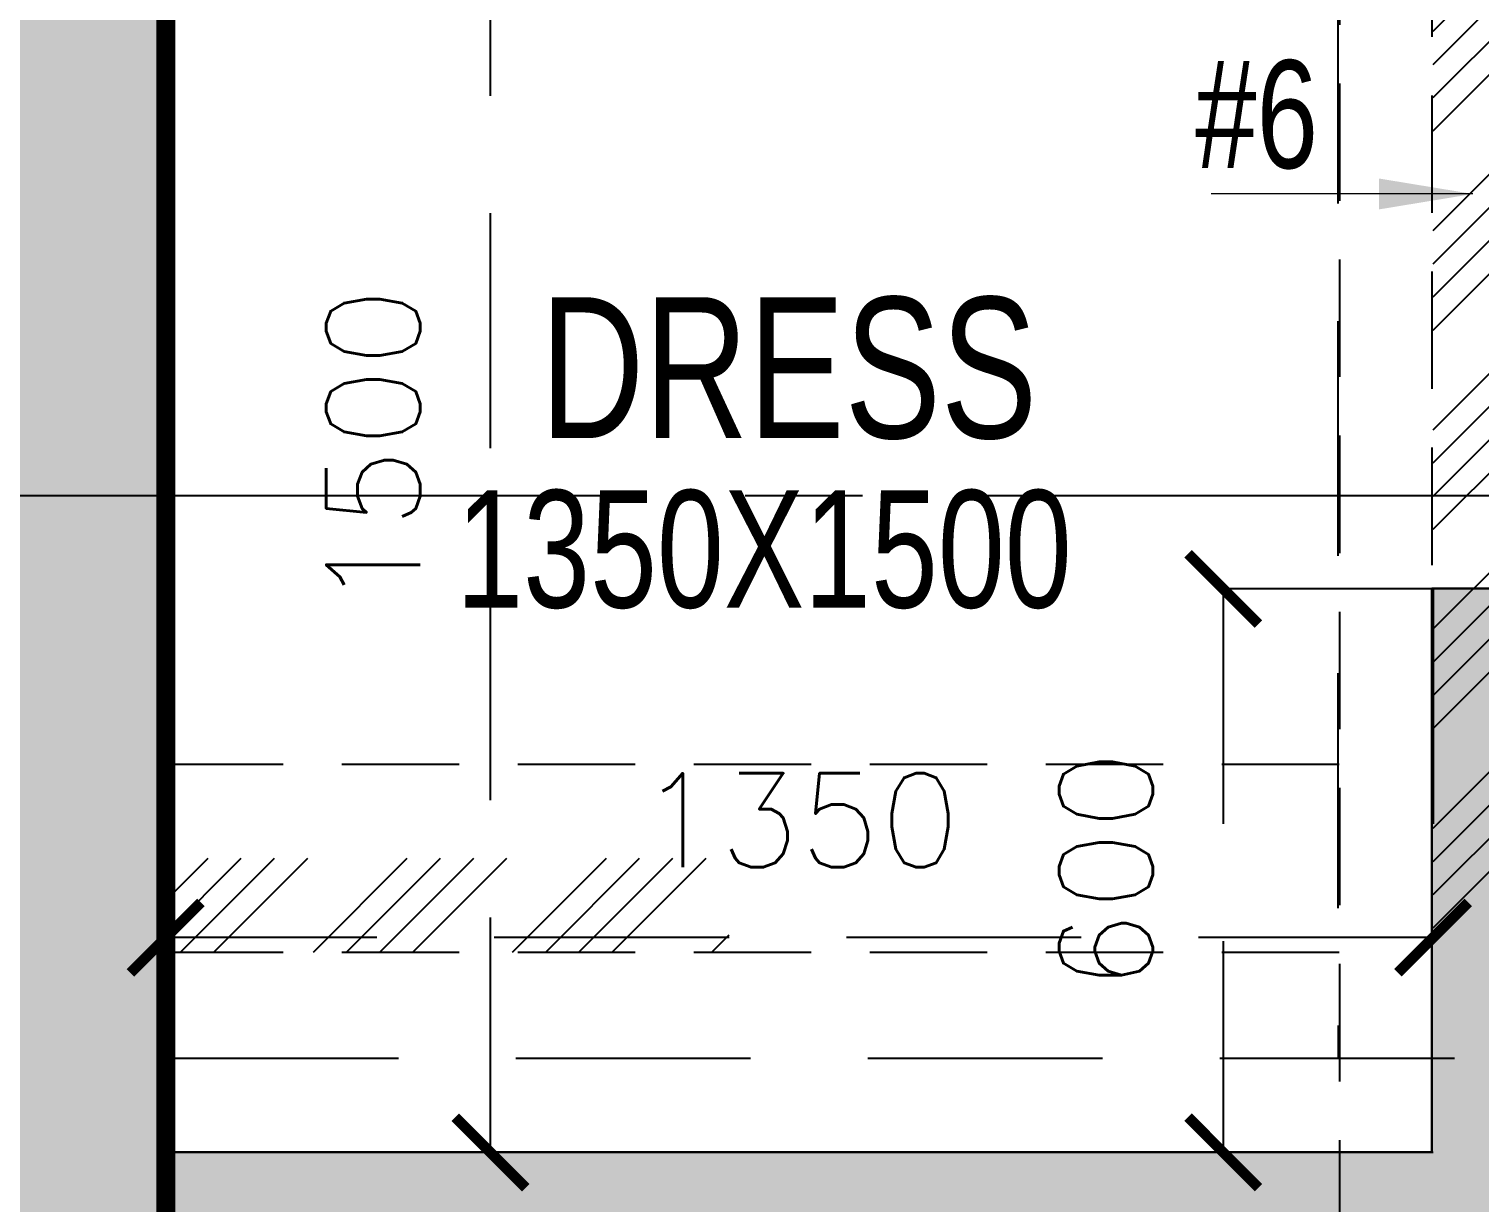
# Model space of a CAD drawing. Header units: millimetres. Extents: x 1135099 to 1230264, y -5736945 to -5695799.
# Drawn here: x 1185037 to 1186583, y -5714802 to -5713553 of the extents above; entities that cross this region are included whole.
import ezdxf

# ---------------------------------------------------------------- set-up
doc = ezdxf.new("R2010")
doc.units = ezdxf.units.MM
doc.header["$LTSCALE"] = 1000
doc.header["$MEASUREMENT"] = 0
for name, pattern in [('$0$( Hidden )', [0.375, 0.25, -0.125]), ('3BHK-A$0$AUDIT_D_120904163729-0', [0]), ('3BHK-A$0$HIDDEN', [0.375, 0.25, -0.125]), ('AUDIT_D_120904163729-0', [0]), ('T8(T9 IS SIMILAR) - DIMENSION & TEXTING$0$HIDDEN', [0.375, 0.25, -0.125]), ('T8(T9 IS SIMILAR)$0$$0$HIDDEN', [0.375, 0.25, -0.125]), ('T8_REFUGE COLUMNS$0$CENTER2', [1.125, 0.75, -0.125, 0.125, -0.125])]:
    doc.linetypes.add(name, pattern=pattern)
doc.layers.get('0').update_dxf_attribs({"linetype": 'AUDIT_D_120904163729-0'})
for name, color, linetype in [('$0$a-beam 2', 50, 'Continuous'), ('3BHK-A$0$A-HATCH -160', 251, '3BHK-A$0$AUDIT_D_120904163729-0'), ('3BHK-A$0$CUT-OUT', 49, 'Continuous'), ('T8(T9 IS SIMILAR) - DIMENSION & TEXTING$0$A-DIMENSIONS', 2, 'T8(T9 IS SIMILAR) - DIMENSION & TEXTING$0$HIDDEN'), ('T8(T9 IS SIMILAR)$0$S-BEAM', 20, 'T8(T9 IS SIMILAR)$0$$0$HIDDEN'), ('T8_REFUGE COLUMNS$0$A-CENTERLINE', 193, 'T8_REFUGE COLUMNS$0$CENTER2'), ('T8_REFUGE COLUMNS$1$A-RCC COLS', 3, 'Continuous'), ('T8_TYPICAL COLUMNS$0$A-RCC COLS', 3, 'Continuous')]:
    doc.layers.add(name, color=color, linetype=linetype)
for name, color, linetype, lineweight in [('3BHK-A$0$A-WALL- 160', 6, 'Continuous', 30), ('T8(T9 IS SIMILAR) - DIMENSION & TEXTING$1$a-Text', 4, 'Continuous', 0), ('T8(T9 IS SIMILAR) - DIMENSION & TEXTING$1$a-TEXT -R SIZE', 4, 'Continuous', 0), ('T8(T9 IS SIMILAR) - DIMENSION & TEXTING$1$R0-18-10-2014-T1-1st Podium Floor Plan$0$Text', 2, 'Continuous', 0), ('T8(T9 IS SIMILAR)$0$D&W', 8, 'Continuous', 25)]:
    doc.layers.add(name, color=color, linetype=linetype, lineweight=lineweight)
doc.layers.add('A-RERA CARPET AREA', color=30, linetype='Continuous', plot=False)
doc.layers.add('T8_REFUGE COLUMNS$1$COL-HATCH', color=7, linetype='Continuous', lineweight=25, true_color=0xa3a3a3)
doc.styles.add('T8(T9 IS SIMILAR) - DIMENSION & TEXTING$0$Romans 1', font='romans.shx', dxfattribs={"height": 100})
doc.styles.add('T8(T9 IS SIMILAR) - DIMENSION & TEXTING$1$ARIAL ARROW', font='swisscl.ttf')
doc.styles.add('T8(T9 IS SIMILAR) - DIMENSION & TEXTING$1$Tahoma', font='tahoma.ttf')
doc.dimstyles.new('T8(T9 IS SIMILAR) - DIMENSION & TEXTING$0$ALPINE S', dxfattribs={"dimscale": 0, "dimtxt": 100, "dimasz": 75, "dimexe": 0, "dimexo": 0, "dimgap": 75, "dimtad": 1, "dimdec": 0, "dimzin": 0, "dimdsep": 46, "dimtxsty": 'T8(T9 IS SIMILAR) - DIMENSION & TEXTING$0$Romans 1', "dimblk": 'T8(T9 IS SIMILAR) - DIMENSION & TEXTING$0$_ArchTick', "dimcen": 0.09, "dimclrd": 256, "dimclre": 256, "dimclrt": 7, "dimadec": 0, "dimazin": 0, "dimtfac": 1, "dimtdec": 0, "dimtofl": 0, "dimtmove": 1, "dimatfit": 0, "dimldrblk": 'T8(T9 IS SIMILAR) - DIMENSION & TEXTING$0$_Open90', "dimfxl": 1, "dimtolj": 1, "dimtzin": 0, "dimarcsym": 0})
doc.dimstyles.new('T8(T9 IS SIMILAR) - DIMENSION & TEXTING$1$SAMATA STD', dxfattribs={"dimtxt": 100, "dimasz": 50, "dimexe": 50, "dimexo": 50, "dimgap": 10, "dimtad": 0, "dimdec": 0, "dimrnd": 5, "dimzin": 0, "dimdsep": 46, "dimtxsty": 'T8(T9 IS SIMILAR) - DIMENSION & TEXTING$1$Tahoma', "dimblk": 'T8(T9 IS SIMILAR) - DIMENSION & TEXTING$1$_Origin2', "dimcen": -50, "dimdle": 50, "dimclrd": 7, "dimclre": 7, "dimclrt": 7, "dimadec": 0, "dimazin": 0, "dimtfac": 1, "dimtdec": 0, "dimtmove": 1, "dimatfit": 3, "dimfxl": 150, "dimtfill": 1, "dimtolj": 1, "dimtzin": 0, "dimlwd": -1, "dimlwe": -1, "dimarcsym": 0})

# ---------------------------------------------------------------- blocks, each defined once
blk = doc.blocks.new('$0$A$C76D3746F')
at = {"layer": '$0$a-beam 2', "color": 8, "linetype": '$0$( Hidden )', "ltscale": 0.5}
for p, q in [((-1600.6, -5399.8), (-1600.6, -815, -0.1)), ((-350, -3749.6), (-1600.6, -3749.6, 0)), ((-350, -3949.6), (-1600.6, -3949.6, 0))]:
    blk.add_line(p, q, dxfattribs=at)
blk = doc.blocks.new('T8(T9 IS SIMILAR) - DIMENSION & TEXTING$0$_ArchTick')
at = {"color": 0, "linetype": 'ByBlock', "const_width": 0.15}
blk.add_lwpolyline([(-0.5, -0.5), (0.5, 0.5)], dxfattribs=at)
blk = doc.blocks.new('*D369')
at = {"layer": 'T8(T9 IS SIMILAR) - DIMENSION & TEXTING$0$A-DIMENSIONS', "linetype": 'T8(T9 IS SIMILAR) - DIMENSION & TEXTING$0$HIDDEN', "lineweight": -2, "transparency": 16777216}
for p, q in [((1186532.7, -5714148.7), (1186309.2, -5714148.7)), ((1186532.7, -5714748.7), (1186309.2, -5714748.7))]:
    blk.add_line(p, q, dxfattribs=at)
at = {"layer": 'T8(T9 IS SIMILAR) - DIMENSION & TEXTING$0$A-DIMENSIONS', "lineweight": -2, "transparency": 16777216}
blk.add_line((1186309.2, -5714148.7), (1186309.2, -5714748.7), dxfattribs=at)
at = {"layer": 'T8(T9 IS SIMILAR) - DIMENSION & TEXTING$0$A-DIMENSIONS', "linetype": 'ByBlock', "lineweight": -2, "transparency": 16777216, "xscale": 75, "yscale": 75, "zscale": 75}
for p, rotation in [((1186309.2, -5714148.7), 90), ((1186309.2, -5714748.7), 270)]:
    blk.add_blockref('T8(T9 IS SIMILAR) - DIMENSION & TEXTING$0$_ArchTick', p, dxfattribs=dict(at, rotation=rotation))
at = {"layer": 'T8(T9 IS SIMILAR) - DIMENSION & TEXTING$0$A-DIMENSIONS', "color": 7, "linetype": 'ByBlock', "transparency": 16777216, "insert": (1186184.2, -5714448.7), "char_height": 100, "attachment_point": 5, "rotation": 90, "style": 'T8(T9 IS SIMILAR) - DIMENSION & TEXTING$0$Romans 1'}
blk.add_mtext('\\A1;600', dxfattribs=at)
blk = doc.blocks.new('T8(T9 IS SIMILAR) - DIMENSION & TEXTING$0$_Open90')
at = {"color": 0, "linetype": 'ByBlock', "lineweight": -2}
for p, q in [((-0.5, 0.5), (0, 0)), ((0, 0), (-1, 0)), ((0, 0), (-0.5, -0.5))]:
    blk.add_line(p, q, dxfattribs=at)
blk = doc.blocks.new('*D370')
at = {"layer": 'T8(T9 IS SIMILAR) - DIMENSION & TEXTING$0$A-DIMENSIONS', "linetype": 'T8(T9 IS SIMILAR) - DIMENSION & TEXTING$0$HIDDEN', "lineweight": -2, "transparency": 16777216}
for p, q in [((1185182.7, -5714148.7), (1185182.7, -5714520)), ((1186532.7, -5714148.7), (1186532.7, -5714520))]:
    blk.add_line(p, q, dxfattribs=at)
at = {"layer": 'T8(T9 IS SIMILAR) - DIMENSION & TEXTING$0$A-DIMENSIONS', "lineweight": -2, "transparency": 16777216}
blk.add_line((1186532.7, -5714520), (1185182.7, -5714520), dxfattribs=at)
at = {"layer": 'T8(T9 IS SIMILAR) - DIMENSION & TEXTING$0$A-DIMENSIONS', "linetype": 'ByBlock', "lineweight": -2, "transparency": 16777216, "xscale": 75, "yscale": 75, "zscale": 75, "rotation": 180}
blk.add_blockref('T8(T9 IS SIMILAR) - DIMENSION & TEXTING$0$_ArchTick', (1185182.7, -5714520), dxfattribs=at)
at = {"layer": 'T8(T9 IS SIMILAR) - DIMENSION & TEXTING$0$A-DIMENSIONS', "linetype": 'ByBlock', "lineweight": -2, "transparency": 16777216, "xscale": 75, "yscale": 75, "zscale": 75}
blk.add_blockref('T8(T9 IS SIMILAR) - DIMENSION & TEXTING$0$_ArchTick', (1186532.7, -5714520), dxfattribs=at)
at = {"layer": 'T8(T9 IS SIMILAR) - DIMENSION & TEXTING$0$A-DIMENSIONS', "color": 7, "linetype": 'ByBlock', "transparency": 16777216, "insert": (1185857.7, -5714395), "char_height": 100, "attachment_point": 5, "style": 'T8(T9 IS SIMILAR) - DIMENSION & TEXTING$0$Romans 1'}
blk.add_mtext('\\A1;1350', dxfattribs=at)
blk = doc.blocks.new('*D371')
at = {"layer": 'T8(T9 IS SIMILAR) - DIMENSION & TEXTING$0$A-DIMENSIONS', "linetype": 'T8(T9 IS SIMILAR) - DIMENSION & TEXTING$0$HIDDEN', "lineweight": -2, "transparency": 16777216}
for p, q in [((1185738.3, -5713248.7), (1185528.7, -5713248.7)), ((1185784.1, -5714748.7), (1185528.7, -5714748.7))]:
    blk.add_line(p, q, dxfattribs=at)
at = {"layer": 'T8(T9 IS SIMILAR) - DIMENSION & TEXTING$0$A-DIMENSIONS', "lineweight": -2, "transparency": 16777216}
blk.add_line((1185528.7, -5714748.7), (1185528.7, -5713248.7), dxfattribs=at)
at = {"layer": 'T8(T9 IS SIMILAR) - DIMENSION & TEXTING$0$A-DIMENSIONS', "linetype": 'ByBlock', "lineweight": -2, "transparency": 16777216, "xscale": 75, "yscale": 75, "zscale": 75}
for p, rotation in [((1185528.7, -5713248.7), 90), ((1185528.7, -5714748.7), 270)]:
    blk.add_blockref('T8(T9 IS SIMILAR) - DIMENSION & TEXTING$0$_ArchTick', p, dxfattribs=dict(at, rotation=rotation))
at = {"layer": 'T8(T9 IS SIMILAR) - DIMENSION & TEXTING$0$A-DIMENSIONS', "color": 7, "linetype": 'ByBlock', "transparency": 16777216, "insert": (1185403.7, -5713998.7), "char_height": 100, "attachment_point": 5, "rotation": 90, "style": 'T8(T9 IS SIMILAR) - DIMENSION & TEXTING$0$Romans 1'}
blk.add_mtext('\\A1;1500', dxfattribs=at)
blk = doc.blocks.new('T8(T9 IS SIMILAR) - DIMENSION & TEXTING$1$_Origin2')
at = {"color": 0, "linetype": 'ByBlock', "lineweight": -2}
blk.add_line((-0.5, 0), (-1, 0), dxfattribs=at)
for radius in [0.5, 0.25]:
    blk.add_circle((0, 0), radius, dxfattribs=at)
blk = doc.blocks.new('T8_REFUGE COLUMNS')
at = {"layer": 'T8_REFUGE COLUMNS$1$COL-HATCH', "linetype": 'ByBlock'}
h = blk.add_hatch(color=256, dxfattribs=at)
h.dxf.hatch_style = 1
h.paths.add_polyline_path([(1184832.1, -5718799.9), (1185182.1, -5718799.9), (1185182.1, -5709299.9), (1184832.1, -5709299.9)])
at = {"layer": 'T8_REFUGE COLUMNS$0$A-CENTERLINE'}
blk.add_line((1229551.2, -5714049.9), (1182156.9, -5714049.9), dxfattribs=at)
at = {"layer": 'T8_REFUGE COLUMNS$1$A-RCC COLS', "linetype": 'ByBlock'}
blk.add_lwpolyline([(1184832.1, -5718799.9), (1185182.1, -5718799.9), (1185182.1, -5709299.9), (1184832.1, -5709299.9)], close=True, dxfattribs=at)
blk = doc.blocks.new('T8_TYPICAL COLUMNS')
at = {"layer": 'T8_TYPICAL COLUMNS$0$A-RCC COLS', "linetype": 'ByBlock'}
blk.add_blockref('T8_REFUGE COLUMNS', (0, 0), dxfattribs=at)
blk = doc.blocks.new('3BHK-A')
at = {"layer": '3BHK-A$0$A-HATCH -160', "linetype": 'ByBlock'}
h = blk.add_hatch(dxfattribs=at)
h.set_pattern_fill('ZIGZAG', color=256, scale=250)
h.set_pattern_definition([(9e-15, (1e-08, 0), (31.25, 31.25), [31.25, -31.25]), (90, (31.25, 0), (-31.25, 31.25), [31.25, -31.25])])
h.paths.add_polyline_path([(1185182.8, -5714749.5), (1186532.7, -5714749.5), (1186532.7, -5714149.5), (1186632.7, -5714149.5), (1186632.7, -5714749.5), (1188712.7, -5714749.5), (1188712.7, -5714049.5), (1189032.5, -5714049.5), (1189032.5, -5714149.5), (1188812.7, -5714149.5), (1188812.7, -5715449.5), (1189032.5, -5715449.5), (1189032.5, -5715549.5), (1188712.7, -5715549.5), (1188712.7, -5714849.5), (1186632.7, -5714849.5), (1186632.7, -5715664.5), (1186532.7, -5715664.5), (1186532.7, -5714849.5), (1185182.8, -5714849.5)])
h.paths.add_polyline_path([(1185182.8, -5713249.5), (1185782.7, -5713249.5), (1185782.7, -5713149.5), (1185182.8, -5713149.5)])
h.paths.add_polyline_path([(1186532.7, -5710699.5), (1186632.7, -5710699.5), (1186632.7, -5713249.5), (1186532.7, -5713249.5)])
h.paths.add_polyline_path([(1186532.7, -5717399.5), (1186632.7, -5717399.5), (1186632.7, -5716414.5), (1186532.7, -5716414.5)])
h.paths.add_polyline_path([(1194902.2, -5715375), (1194082.3, -5715375), (1194082.3, -5715475), (1194902.2, -5715475)])
h.paths.add_polyline_path([(1195782.2, -5715375), (1196682.2, -5715375), (1196682.2, -5715475), (1195782.2, -5715475)])
h.paths.add_polyline_path([(1194132.5, -5714149.9), (1196532.4, -5714149.9), (1196532.4, -5714049.9), (1194132.5, -5714049.9)])
h.paths.add_polyline_path([(1197432.4, -5711800.2), (1197532.4, -5711800.2), (1197532.4, -5714149.9), (1197432.4, -5714149.9)])
h.paths.add_polyline_path([(1198282.4, -5714149.9), (1198958.7, -5714149.9), (1198958.7, -5714049.9), (1198282.4, -5714049.9)])
h.paths.add_polyline_path([(1196871.9, -5720208.6), (1196082.2, -5720209.7), (1196082.3, -5720109.7), (1196082.2, -5720109.7), (1196182.2, -5720109.7), (1196871.9, -5720108.6)])
h.paths.add_polyline_path([(1193397.2, -5709939.9), (1193882.3, -5709939.6), (1193882.3, -5710040.1), (1193397.3, -5710040.1)])
h.paths.add_polyline_path([(1186632.7, -5708554.7), (1187192.3, -5708554.8), (1187192.3, -5708654.7), (1186632.7, -5708654.7)])
h.paths.add_polyline_path([(1194182.3, -5715724), (1194082.3, -5715724), (1194082.3, -5715474), (1194182.3, -5715474)])
at = {"layer": '3BHK-A$0$A-WALL- 160', "linetype": 'ByBlock'}
for p, q in [((1186632.7, -5714148.5, 0), (1186532.7, -5714148.5, 0)), ((1186532.7, -5714148.5, 0), (1186532.7, -5714748.5, 0)), ((1186532.7, -5714748.5, 0), (1185182.8, -5714748.5, 0))]:
    blk.add_line(p, q, dxfattribs=at)
at = {"layer": '3BHK-A$0$CUT-OUT', "linetype": '3BHK-A$0$HIDDEN', "ltscale": 0.5, "elevation": 0}
blk.add_lwpolyline([(1186532.7, -5714148.5), (1186632.7, -5714148.5), (1186632.7, -5713248.5), (1186532.7, -5713248.5)], close=True, dxfattribs=at)
blk = doc.blocks.new('T8(T9 IS SIMILAR)')
at = {"layer": 'T8(T9 IS SIMILAR)$0$S-BEAM'}
for p, q in [((1186432.1, -5710113.7, -0.2), (1186432.8, -5714648.8, -0.2)), ((1189932, -5714648.8, -0.2), (1185182.1, -5714648.8, -0.2))]:
    blk.add_line(p, q, dxfattribs=at)
at = {"layer": 'T8(T9 IS SIMILAR)$0$D&W', "linetype": 'ByBlock'}
for name in ['T8_TYPICAL COLUMNS', '3BHK-A']:
    blk.add_blockref(name, (0, 0), dxfattribs=at)
blk = doc.blocks.new('T8(T9 IS SIMILAR) - DIMENSION & TEXTING')
at = {"layer": 'T8(T9 IS SIMILAR) - DIMENSION & TEXTING$1$a-Text', "style": 'T8(T9 IS SIMILAR) - DIMENSION & TEXTING$1$ARIAL ARROW'}
blk.add_text('DRESS', height=150, dxfattribs=at).set_placement((1185581.4, -5713988.1, 0.5))
at = {"layer": 'T8(T9 IS SIMILAR) - DIMENSION & TEXTING$1$a-TEXT -R SIZE', "color": 2, "style": 'T8(T9 IS SIMILAR) - DIMENSION & TEXTING$1$ARIAL ARROW'}
blk.add_text('1350X1500', height=125, dxfattribs=at).set_placement((1185492.2, -5714168.6, 0.5))
at = {"layer": 'T8(T9 IS SIMILAR) - DIMENSION & TEXTING$1$R0-18-10-2014-T1-1st Podium Floor Plan$0$Text', "insert": (1186279.3, -5713585.9), "char_height": 114.75, "width": 251.09, "attachment_point": 1, "style": 'T8(T9 IS SIMILAR) - DIMENSION & TEXTING$1$ARIAL ARROW'}
blk.add_mtext('#6', dxfattribs=at)
at = {"layer": 'T8(T9 IS SIMILAR) - DIMENSION & TEXTING$0$A-DIMENSIONS', "linetype": 'ByBlock'}
for base, p1, p2, angle, picture, middle in [((1185528.7, -5713248.7, 0.5), (1185784.1, -5714748.7, 0.5), (1185738.3, -5713248.7, 0.5), 90, '*D371', (1185403.7, -5713998.7, 0.5)), ((1186309.2, -5714748.7, 0.5), (1186532.7, -5714148.7, 0.5), (1186532.7, -5714748.7, 0.5), 90, '*D369', (1186184.2, -5714448.7, 0.5)), ((1185182.7, -5714520, 0.5), (1186532.7, -5714148.7, 0.5), (1185182.7, -5714148.7, 0.9), 180, '*D370', (1185857.7, -5714395, 0.5))]:
    dim = blk.add_linear_dim(base=base, p1=p1, p2=p2, angle=angle, dimstyle='T8(T9 IS SIMILAR) - DIMENSION & TEXTING$0$ALPINE S', override={"dimscale": 1, "dimfxl": 5, "dimarcsym": 1}, dxfattribs=at)
    dim.commit()
    dim.dimension.update_dxf_attribs({"geometry": picture, "text_midpoint": middle})
at = {"layer": 'T8(T9 IS SIMILAR) - DIMENSION & TEXTING$1$R0-18-10-2014-T1-1st Podium Floor Plan$0$Text'}
blk.add_leader([(1186575.1, -5713728.2, 0.7), (1186325, -5713728.2, 0.7), (1186296.2, -5713728.2, 0.7)], dimstyle='T8(T9 IS SIMILAR) - DIMENSION & TEXTING$1$SAMATA STD', override={"dimasz": 100, "dimclrd": 2, "dimfxlon": 1, "dimarcsym": 1}, dxfattribs=at)

msp = doc.modelspace()

# ---------------------------------------------------------------- hatches: boundary and pattern name
at = {"layer": '$0$a-beam 2', "linetype": '$0$( Hidden )', "ltscale": 0.5}
h = msp.add_hatch(dxfattribs=at)
h.set_pattern_fill('ANSI34', color=8, scale=200)
h.set_pattern_definition([(45, (2639.41, -1035.8), (-106.066017, 106.066017), []), (45, (2674.77, -1035.8), (-106.066017, 106.066017), []), (45, (2710.12, -1035.8), (-106.066017, 106.066017), []), (45, (2745.48, -1035.8), (-106.066017, 106.066017), [])])
h.paths.add_polyline_path([(1198282.6, -5716760.5), (1198958.9, -5716760.5), (1198958.9, -5716660.5), (1198282.6, -5716660.5)])
h.paths.add_polyline_path([(1196532.6, -5716760.5), (1194132.6, -5716760.5), (1194132.6, -5716660.5), (1196532.6, -5716660.5)])
h.paths.add_polyline_path([(1194857.5, -5715335.4), (1194857.5, -5715435.4), (1193882.5, -5715435.4), (1193882.5, -5715335.5)])
h.paths.add_polyline_path([(1185782.7, -5714535.5), (1185182.8, -5714535.5), (1185182.8, -5714435.5), (1185782.7, -5714435.5)])
h.paths.add_polyline_path([(1186532.7, -5711985.5), (1186632.7, -5711985.5), (1186632.7, -5714535.5), (1186532.7, -5714535.5)])
h.paths.add_polyline_path([(1189032.8, -5715435.5), (1189032.8, -5715335.5), (1188712.7, -5715335.5), (1188712.7, -5716035.5), (1186632.7, -5716035.5), (1186632.7, -5715335.5), (1186532.7, -5715335.5), (1186532.7, -5716035.5), (1185182.8, -5716035.5), (1185182.8, -5716135.5), (1186532.7, -5716135.5), (1186532.7, -5716835.5), (1186632.7, -5716835.5), (1186632.7, -5716135.5), (1188712.7, -5716135.5), (1188712.7, -5716835.5), (1189032.8, -5716835.5), (1189032.8, -5716735.5), (1188812.7, -5716735.5), (1188812.7, -5715435.5)])
h.paths.add_polyline_path([(1186532.7, -5717585.5), (1186632.7, -5717585.5), (1186632.7, -5718685.5), (1186532.7, -5718685.5)])
h.paths.add_polyline_path([(1186632.7, -5710585.6), (1186632.7, -5710685.7), (1186632.7, -5710685.7), (1186632.7, -5710585.6)])

# ---------------------------------------------------------------- linework, layer by layer
at = {"layer": 'A-RERA CARPET AREA', "const_width": 20, "elevation": 0.6}
msp.add_lwpolyline([(1199207.4, -5715374), (1199207.4, -5714273.5), (1199047.4, -5714273.7), (1199047.4, -5714148.8), (1198957.5, -5714148.8), (1198957.2, -5711799.3), (1197432.3, -5711799.3), (1197432.3, -5710098.7), (1194132.3, -5710098.6), (1194132.3, -5710749), (1193557.6, -5710749), (1193557.6, -5710588.8), (1190557.8, -5710588.8), (1190557.8, -5710748.9), (1189932.7, -5710748.9), (1189932.8, -5710073.5), (1189833.7, -5710073.5), (1189833.7, -5709913.3), (1186933.2, -5709913.3), (1186933.2, -5710073.3), (1186632.7, -5710073.6), (1186632.7, -5710698.6), (1185182.8, -5710698.3), (1185182.8, -5717398.5)], dxfattribs=at)

# ---------------------------------------------------------------- block references
at = {"layer": '$0$a-beam 2', "linetype": 'ByBlock', "xscale": -1}
msp.add_blockref('$0$A$C76D3746F', (1184832.7, -5710585.7, 0.1), dxfattribs=at)

# ---------------------------------------------------------------- next in the draw order: block references
at = {"linetype": 'ByBlock'}
msp.add_blockref('T8(T9 IS SIMILAR)', (-1.4, 0.2, -0.6), dxfattribs=at)

# ---------------------------------------------------------------- next in the draw order: block references
msp.add_blockref('T8(T9 IS SIMILAR) - DIMENSION & TEXTING', (0, 0), dxfattribs=at)

doc.saveas('drawing.dxf')
